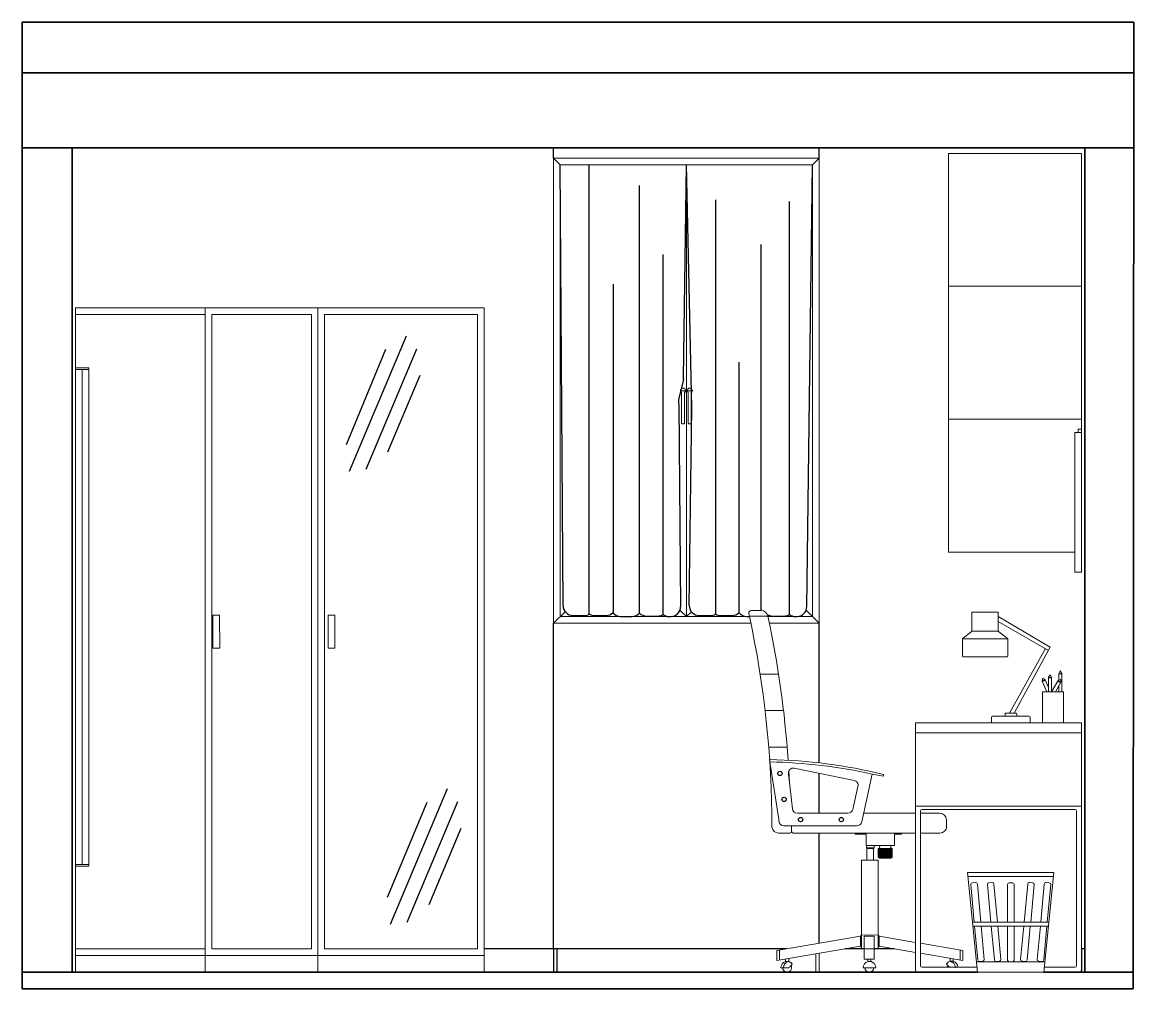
# Model space of a CAD drawing. Header units: millimetres. Extents: x 1104 to 5357, y 515 to 2439.
# Drawn here: x 4378.5 to 4713.2, y 994.5 to 1285.5 of the extents above; entities that cross this region are included whole.
import ezdxf

# ---------------------------------------------------------------- set-up
doc = ezdxf.new("R2010")
doc.units = ezdxf.units.MM
for name, color, linetype in [('A-FLOR', 11, 'Continuous'), ('A-MIRROR', 8, 'Continuous'), ('A-MIRROR-LIGHT', 13, 'Continuous'), ('BATTISCOPA', 10, 'Continuous')]:
    doc.layers.add(name, color=color, linetype=linetype)
for name, color, linetype, lineweight in [('A-FLOR-LEVL', 3, 'Continuous', 35), ('A-FURN', 2, 'Continuous', 18), ('A-WALL-FULL-EXTR', 3, 'Continuous', 35)]:
    doc.layers.add(name, color=color, linetype=linetype, lineweight=lineweight)

msp = doc.modelspace()

# ---------------------------------------------------------------- linework, layer by layer
at = {"layer": 'A-FLOR'}
msp.add_arc((4577.13, 1169.34), 3, 359.2357, 0.3716, dxfattribs=at)
at = {"layer": 'A-FLOR-LEVL'}
for p, q in [((4378.47, 999.53), (4666.13, 999.53)), ((4686.13, 999.53), (4712.97, 999.53)), ((4378.47, 994.53), (4712.97, 994.53))]:
    msp.add_line(p, q, dxfattribs=at)
at = {"layer": 'A-FURN'}
for p, q in [((4657.42, 1125.97), (4657.42, 1245.97)), ((4657.42, 1245.97), (4697.42, 1245.97)), ((4697.42, 1119.94, -35), (4697.42, 1245.97)), ((4538.47, 1244.53), (4618.47, 1244.53)), ((4540.47, 1242.53), (4538.47, 1244.53)), ((4538.47, 1244.53), (4538.47, 1104.53)), ((4540.47, 1106.53), (4540.47, 1242.53)), ((4540.47, 1242.53), (4616.47, 1242.53)), ((4578.47, 1106.53), (4578.47, 1242.53)), ((4616.47, 1242.53), (4618.47, 1244.53)), ((4616.47, 1106.53), (4616.47, 1242.53)), ((4618.47, 1244.53), (4618.47, 1104.53)), ((4697.42, 1205.97), (4657.42, 1205.97)), ((4517.53, 1199.53), (4394.53, 1199.53)), ((4394.53, 1199.53), (4394.53, 999.53)), ((4433.53, 1199.53), (4433.53, 999.53)), ((4467.53, 1199.53), (4467.53, 999.53)), ((4517.53, 999.53), (4517.53, 1199.53)), ((4433.53, 1197.53), (4394.53, 1197.53)), ((4465.53, 1197.53), (4435.53, 1197.53)), ((4435.53, 1197.53), (4435.53, 1006.53)), ((4465.53, 1197.53), (4465.53, 1006.53)), ((4515.53, 1197.53), (4469.53, 1197.53)), ((4469.53, 1197.53), (4469.53, 1006.53)), ((4515.53, 1006.53), (4515.53, 1197.53)), ((4394.53, 1181.41), (4398.53, 1181.41)), ((4394.53, 1180.93), (4398.53, 1180.93)), ((4396.53, 1180.93), (4396.53, 1031.95)), ((4398.53, 1181.41), (4398.53, 1180.93)), ((4398.53, 1180.93), (4398.53, 1031.95)), ((4576.85, 1174.53), (4578.08, 1174.53)), ((4577.02, 1173.89), (4576.85, 1174.53)), ((4577.02, 1164.77), (4577.02, 1173.89)), ((4577.9, 1173.89), (4578.08, 1174.53)), ((4577.9, 1173.89), (4577.9, 1164.77)), ((4578.87, 1174.53), (4580.09, 1174.53)), ((4579.03, 1173.89), (4578.87, 1174.53)), ((4579.03, 1164.77), (4579.03, 1173.89)), ((4579.92, 1173.89), (4580.09, 1174.53)), ((4579.92, 1173.89), (4579.92, 1164.77)), ((4657.42, 1165.97), (4697.42, 1165.97)), ((4577.46, 1164.53), (4577.45, 1164.53)), ((4579.48, 1164.53), (4579.47, 1164.53)), ((4695.42, 1119.94, -35), (4695.42, 1161.94, -35)), ((4695.42, 1161.94, -35), (4697.42, 1161.94, -35)), ((4696.42, 1161.94, -35), (4696.42, 1163, -35)), ((4696.42, 1163, -35), (4697.42, 1163, -35)), ((4695.42, 1125.97), (4657.42, 1125.97)), ((4697.42, 1119.94, -35), (4695.42, 1119.94, -35)), ((4541.97, 1108.03), (4538.47, 1104.53)), ((4576.47, 1108.53), (4578.47, 1106.53)), ((4578.47, 1106.53), (4579.97, 1108.03)), ((4600.99, 1108.36), (4597.95, 1108.36)), ((4614.52, 1108.47), (4618.47, 1104.53)), ((4664.45, 1102.31), (4664.45, 1107.87)), ((4664.45, 1107.87), (4672.31, 1107.87)), ((4672.31, 1107.87), (4672.31, 1102.31)), ((4435.88, 1097.03), (4435.88, 1107.03)), ((4435.88, 1107.03), (4437.88, 1107.03)), ((4437.88, 1107.03), (4437.93, 1097.03)), ((4470.59, 1097.03), (4470.59, 1107.03)), ((4470.59, 1107.03), (4472.59, 1107.03)), ((4472.59, 1107.03), (4472.64, 1097.03)), ((4538.47, 1104.53), (4597.88, 1104.53)), ((4540.47, 1106.53), (4597.45, 1106.53)), ((4597.42, 1106.7), (4597.27, 1107.53)), ((4602.97, 1106.7), (4597.42, 1106.7)), ((4602.97, 1106.7), (4602.95, 1106.78)), ((4603, 1106.53), (4616.47, 1106.53)), ((4603.43, 1104.53), (4618.47, 1104.53)), ((4688.02, 1097.36), (4672.31, 1106.53)), ((4687.48, 1096.37), (4672.31, 1105.09)), ((4664.34, 1102.08), (4661.68, 1099.91)), ((4672.35, 1102.17), (4664.42, 1102.17)), ((4672.37, 1102.14), (4672.31, 1102.31)), ((4675.19, 1099.92), (4672.43, 1102.08)), ((4661.6, 1099.83), (4675.27, 1099.83)), ((4661.6, 1094.69), (4661.6, 1099.72)), ((4672.31, 1099.83), (4664.45, 1099.83)), ((4675.27, 1099.71), (4675.27, 1094.69)), ((4435.88, 1097.03), (4437.93, 1097.03)), ((4470.59, 1097.03), (4472.64, 1097.03)), ((4675.7, 1077.53), (4686.55, 1096.91)), ((4677.18, 1077.53), (4688.02, 1097.36)), ((4674.97, 1094.39), (4661.9, 1094.39)), ((4606.2, 1089.25), (4600.65, 1089.25)), ((4685.59, 1087.16), (4685.74, 1088)), ((4685.71, 1087.8), (4685.91, 1087.89)), ((4685.74, 1088), (4686.47, 1087.53)), ((4687.47, 1088.28), (4687.95, 1089)), ((4687.47, 1088.28), (4687.6, 1088.13)), ((4687.47, 1083.93), (4687.47, 1088.28)), ((4687.6, 1088.13), (4687.71, 1088.26)), ((4687.71, 1088.26), (4687.84, 1088.07)), ((4687.84, 1088.83), (4688.06, 1088.83)), ((4687.84, 1088.07), (4687.95, 1088.27)), ((4687.95, 1089), (4688.43, 1088.28)), ((4687.95, 1088.27), (4688.07, 1088.05)), ((4688.07, 1088.05), (4688.14, 1088.24)), ((4688.14, 1088.24), (4688.3, 1088.12)), ((4688.3, 1088.12), (4688.43, 1088.28)), ((4688.31, 1088.28), (4688.31, 1088.28)), ((4688.43, 1088.28), (4688.43, 1083.88)), ((4690.57, 1089.47), (4691.05, 1090.19)), ((4690.57, 1089.47), (4690.7, 1089.32)), ((4690.57, 1087.36), (4690.57, 1089.47)), ((4690.7, 1089.32), (4690.8, 1089.45)), ((4690.8, 1089.45), (4690.93, 1089.26)), ((4690.93, 1090.02), (4691.16, 1090.02)), ((4690.93, 1089.26), (4691.05, 1089.46)), ((4691.05, 1090.19), (4691.53, 1089.47)), ((4691.05, 1089.46), (4691.17, 1089.24)), ((4691.17, 1089.24), (4691.24, 1089.43)), ((4691.24, 1089.43), (4691.39, 1089.31)), ((4691.39, 1089.31), (4691.53, 1089.47)), ((4691.4, 1089.47), (4691.4, 1089.47)), ((4691.53, 1089.47), (4691.53, 1083.93)), ((4685.59, 1087.16), (4685.76, 1087.07)), ((4686.96, 1083.93), (4685.59, 1087.16)), ((4685.76, 1087.07), (4685.81, 1087.22)), ((4685.81, 1087.22), (4686, 1087.1)), ((4686, 1087.1), (4686.03, 1087.33)), ((4686.03, 1087.33), (4686.23, 1087.17)), ((4686.23, 1087.17), (4686.22, 1087.38)), ((4686.22, 1087.38), (4686.41, 1087.33)), ((4686.35, 1087.48), (4686.35, 1087.48)), ((4686.41, 1087.33), (4686.47, 1087.53)), ((4686.47, 1087.53), (4687.47, 1085.17)), ((4690.41, 1087.29), (4688.43, 1083.88)), ((4689.57, 1083.93), (4691.24, 1086.8)), ((4691.19, 1087.66), (4690.41, 1087.29)), ((4690.45, 1087.08), (4690.41, 1087.29)), ((4690.64, 1087.11), (4690.45, 1087.08)), ((4690.52, 1087.22), (4690.52, 1087.22)), ((4690.57, 1083.93), (4690.57, 1085.66)), ((4690.61, 1086.9), (4690.64, 1087.11)), ((4690.82, 1087.03), (4690.61, 1086.9)), ((4690.82, 1086.8), (4690.82, 1087.03)), ((4691.03, 1086.9), (4690.82, 1086.8)), ((4691.2, 1087.46), (4691.01, 1087.58)), ((4691.05, 1086.74), (4691.03, 1086.9)), ((4691.24, 1086.8), (4691.05, 1086.74)), ((4691.24, 1086.8), (4691.19, 1087.66)), ((4685.69, 1074.53), (4685.69, 1083.93)), ((4685.69, 1083.93), (4692.01, 1083.93)), ((4692.01, 1083.93), (4692.01, 1074.53)), ((4607.7, 1078.25), (4602.15, 1078.25)), ((4647.42, 1074.53), (4697.42, 1074.53)), ((4647.42, 1000.03), (4647.42, 1074.53)), ((4670.31, 1076.23), (4670.31, 1074.53)), ((4682, 1074.53), (4670.31, 1074.53)), ((4681.7, 1076.53), (4670.61, 1076.53)), ((4674.4, 1077.23), (4674.4, 1076.53)), ((4674.4, 1076.53), (4677.91, 1076.53)), ((4677.61, 1077.53), (4674.7, 1077.53)), ((4677.91, 1076.53), (4677.91, 1077.23)), ((4682, 1074.53), (4682, 1076.23)), ((4697.42, 1074.53), (4697.42, 1000.03)), ((4647.42, 1071.53), (4697.42, 1071.53)), ((4608.79, 1067.25), (4603.24, 1067.25)), ((4606.34, 1044.87), (4603.52, 1063.5)), ((4610.39, 1048.67), (4609.16, 1059.27)), ((4609.28, 1060.08), (4609.46, 1056.67)), ((4610.95, 1060.92), (4628.98, 1057.23)), ((4631.25, 1044.74), (4634.42, 1059.12)), ((4637.76, 1058.5), (4634.42, 1059.12)), ((4628.54, 1048.51), (4630.12, 1055.43)), ((4697.42, 1049.53), (4647.42, 1049.53)), ((4648.92, 1048.01), (4648.92, 1001.53)), ((4649.42, 1048.51), (4695.42, 1048.51)), ((4695.92, 1001.53), (4695.92, 1048.01)), ((4627.08, 1047.35), (4611.88, 1047.35)), ((4647.42, 1047.38), (4631.83, 1047.38)), ((4654.78, 1047.38), (4648.92, 1047.38)), ((4656.78, 1043.38), (4656.78, 1045.38)), ((4609.63, 1041.39), (4606.22, 1041.39)), ((4607.82, 1043.56), (4629.78, 1043.56)), ((4629.78, 1043.56), (4607.82, 1043.56)), ((4610.13, 1043.56), (4610.13, 1041.89)), ((4647.42, 1041.38), (4610.63, 1041.39)), ((4629.3, 1041.39), (4629.3, 1041.01)), ((4629.3, 1041.01), (4632.58, 1041.01)), ((4641.14, 1041.01), (4643.27, 1041.01)), ((4643.27, 1041.01), (4643.27, 1041.38)), ((4654.78, 1041.38), (4648.92, 1041.38)), ((4632.58, 1039.27), (4632.58, 1039.94)), ((4632.65, 1036.92), (4632.81, 1036.75)), ((4632.8, 1033.23), (4632.81, 1036.75)), ((4632.81, 1036.75), (4634.8, 1036.75)), ((4634.8, 1036.75), (4634.96, 1036.92)), ((4634.8, 1033.23), (4634.8, 1036.75)), ((4640.46, 1036.7), (4636.22, 1036.7)), ((4394.53, 1031.95), (4398.53, 1031.95)), ((4398.53, 1031.41), (4394.53, 1031.41)), ((4398.53, 1031.95), (4398.53, 1031.41)), ((4631.21, 1006.63), (4631.21, 1033.23)), ((4636.21, 1033.23), (4631.21, 1033.23)), ((4636.21, 1033.23), (4636.21, 1006.63)), ((4640.46, 1034.09), (4636.22, 1034.09)), ((4636.22, 1034.09), (4636.64, 1033.86)), ((4640.46, 1034.09), (4640.03, 1033.86)), ((4689.13, 1029.53), (4663.13, 1029.53)), ((4663.13, 1029.53), (4666.13, 999.53)), ((4689.02, 1028.36), (4663.25, 1028.36)), ((4689.13, 1029.53), (4686.13, 999.53)), ((4665.15, 1014.53), (4664.1, 1025.86)), ((4664.56, 1026.41), (4665.53, 1026.49)), ((4666.07, 1026.04), (4667.13, 1014.53)), ((4670.15, 1014.53), (4669.1, 1025.86)), ((4669.56, 1026.41), (4670.53, 1026.49)), ((4671.07, 1026.04), (4672.13, 1014.53)), ((4675.15, 1014.53), (4675.15, 1025.91)), ((4675.65, 1026.41), (4676.62, 1026.41)), ((4677.12, 1025.91), (4677.12, 1014.53)), ((4680.14, 1014.53), (4681.22, 1026.04)), ((4681.76, 1026.5), (4682.73, 1026.4)), ((4683.19, 1025.86), (4682.12, 1014.53)), ((4685.14, 1014.53), (4686.22, 1026.04)), ((4686.76, 1026.5), (4687.73, 1026.4)), ((4688.19, 1025.86), (4687.12, 1014.53)), ((4687.63, 1014.53), (4664.63, 1014.53)), ((4687.52, 1013.36), (4664.75, 1013.36)), ((4666.19, 1003.19), (4665.25, 1013.36)), ((4667.23, 1013.36), (4668.15, 1003.37)), ((4671.19, 1003.19), (4670.25, 1013.36)), ((4672.23, 1013.36), (4673.15, 1003.37)), ((4675.15, 1003.14), (4675.15, 1013.36)), ((4677.12, 1013.36), (4677.12, 1003.14)), ((4679.09, 1003.38), (4680.03, 1013.36)), ((4682.01, 1013.36), (4681.05, 1003.19)), ((4684.09, 1003.38), (4685.03, 1013.36)), ((4687.01, 1013.36), (4686.05, 1003.19)), ((4631.21, 1010.71), (4630.89, 1010.32)), ((4630.89, 1010.32), (4630.89, 1007.32)), ((4636.21, 1010.7), (4631.21, 1010.71)), ((4632.03, 1003.48), (4632.03, 1010.38)), ((4632.03, 1010.38), (4635.04, 1010.38)), ((4635.04, 1003.48), (4635.04, 1010.38)), ((4636.21, 1010.7), (4636.54, 1010.31)), ((4636.54, 1010.31), (4636.54, 1007.31)), ((4433.53, 1006.53), (4394.53, 1006.53)), ((4517.53, 1004.53), (4394.53, 1004.53)), ((4465.53, 1006.53), (4435.53, 1006.53)), ((4515.53, 1006.53), (4469.53, 1006.53)), ((4606.51, 1003.18), (4606.51, 1006.18)), ((4606.51, 1003.18), (4606.51, 1006.18)), ((4617.47, 999.53), (4617.47, 1005.04)), ((4618.47, 999.53), (4618.47, 1005.21)), ((4630.89, 1007.32), (4631.21, 1007.06)), ((4632.01, 1006.63), (4631.21, 1006.63)), ((4632.03, 1006.5), (4635.04, 1006.5)), ((4636.21, 1006.63), (4635.04, 1006.63)), ((4636.54, 1007.31), (4636.21, 1007.05)), ((4660.92, 1003.18), (4660.92, 1006.18)), ((4660.92, 1003.18), (4660.92, 1006.18)), ((4607.48, 1000.84), (4606.88, 1000.84)), ((4607.48, 1000.84), (4609.27, 1000.84)), ((4608.3, 1002.69), (4608.3, 1003.48)), ((4609.29, 1003.65), (4609.29, 1002.69)), ((4632.23, 1000.84), (4631.64, 1000.84)), ((4635.04, 1003.48), (4632.03, 1003.48)), ((4634.87, 1000.84), (4632.23, 1000.84)), ((4633.05, 1002.69), (4633.05, 1003.48)), ((4634.04, 1003.48), (4634.04, 1002.69)), ((4635.46, 1000.84), (4634.87, 1000.84)), ((4649.42, 1001.03), (4665.98, 1001.03)), ((4657.83, 1002.77), (4657.83, 1003.7)), ((4658.82, 1003.53), (4658.82, 1002.77)), ((4659.64, 1000.92), (4659.45, 1000.92)), ((4665.82, 1002.64), (4686.45, 1002.64)), ((4666.73, 1002.74), (4667.7, 1002.83)), ((4671.73, 1002.74), (4672.7, 1002.83)), ((4675.65, 1002.64), (4676.62, 1002.64)), ((4679.54, 1002.83), (4680.51, 1002.74)), ((4684.54, 1002.83), (4685.51, 1002.74)), ((4686.28, 1001.03), (4695.42, 1001.03)), ((4517.53, 999.53), (4394.53, 999.53)), ((4618.47, 999.53), (4617.47, 999.53)), ((4647.92, 999.53), (4666.13, 999.53)), ((4666.13, 999.53), (4686.13, 999.53)), ((4686.13, 999.53), (4696.92, 999.53))]:
    msp.add_line(p, q, dxfattribs=at)
for points in [[(4641.14, 1041.38), (4632.58, 1041.39), (4632.58, 1037.64), (4641.14, 1037.64)], [(4634.96, 1037.64), (4634.96, 1036.92), (4632.65, 1036.92), (4632.65, 1037.64)]]:
    msp.add_lwpolyline(points, close=True, dxfattribs=at)
for points in [[(4636.72, 1037.64), (4636.59, 1037.49), (4636.72, 1037.36), (4636.59, 1037.23), (4636.72, 1037.11), (4636.59, 1037.01), (4636.72, 1036.89), (4636.59, 1036.8), (4636.72, 1036.7)], [(4639.96, 1037.64), (4640.08, 1037.49), (4639.96, 1037.36), (4640.08, 1037.23), (4639.96, 1037.11), (4640.08, 1037.01), (4639.96, 1036.89), (4640.08, 1036.8), (4639.96, 1036.7)], [(4636.22, 1036.7), (4636.22, 1034.09)], [(4640.46, 1034.09), (4640.46, 1036.7)], [(4636.64, 1033.86), (4640.03, 1033.86)], [(4630.89, 1007.32), (4605.72, 1003.04), (4605.72, 1006.04), (4630.89, 1010.32)], [(4647.42, 1008.47), (4636.52, 1010.32)], [(4648.92, 1005.21), (4661.71, 1003.04), (4661.71, 1006.04), (4648.92, 1008.22)], [(4636.54, 1007.31), (4647.42, 1005.46)]]:
    msp.add_lwpolyline(points, dxfattribs=at)
for centre, radius, start, end in [((4577.46, 1174.53), 0.775, 304.935, 235.065), ((4579.48, 1174.53), 0.775, 304.935, 235.065), ((4577.46, 1165.05), 0.527, 213.158, 327.7693), ((4579.47, 1165.05), 0.527, 213.158, 327.7693), ((4597.95, 1107.66), 0.7, 90, 190.2595), ((4600.99, 1106.36), 2, 12.3268, 90), ((4300.97, 1042.79), 303.26, 0.0744, 12.1663), ((4306.52, 1042.79), 303.26, 3.8795, 12.1663), ((4664.15, 1102.31), 0.3, 309.1511, 0), ((4672.61, 1102.31), 0.3, 180, 231.9518), ((4661.9, 1099.72), 0.3, 138.5512, 180), ((4674.97, 1099.71), 0.3, 0, 42.5701), ((4661.9, 1094.69), 0.3, 180, 270), ((4674.97, 1094.69), 0.3, 270, 0), ((4670.61, 1076.23), 0.3, 90, 180), ((4674.7, 1077.23), 0.3, 90, 180), ((4677.61, 1077.23), 0.3, 0, 90), ((4681.7, 1076.23), 0.3, 0, 90), ((4600.9, 909.84), 153.69, 76.1207, 89.022), ((4600.9, 909.14), 153.69, 77.3853, 88.9877), ((4610.65, 1059.45), 1.5, 78.4499, 186.648), ((4637.4, 1058.77), 0.447, 323.2422, 36.7578), ((4628.66, 1055.77), 1.5, 347.0856, 77.962), ((4611.88, 1048.85), 1.5, 186.648, 270), ((4627.08, 1048.85), 1.5, 270, 347.0856), ((4649.42, 1048.01), 0.5, 90, 180), ((4695.42, 1048.01), 0.5, 0, 90), ((4607.82, 1045.06), 1.5, 187.4687, 270), ((4629.78, 1045.06), 1.5, 270, 347.5643), ((4654.78, 1045.38), 2, 0, 90), ((4606.22, 1043.39), 2, 186.1203, 269.9859), ((4609.63, 1041.89), 0.5, 270, 0), ((4610.63, 1041.89), 0.5, 180, 269.9865), ((4654.78, 1043.38), 2, 269.9859, 0), ((4664.6, 1025.91), 0.5, 95.2515, 185.2515), ((4665.57, 1026), 0.5, 5.2515, 95.2515), ((4669.6, 1025.91), 0.5, 95.2515, 185.2515), ((4670.57, 1026), 0.5, 5.2515, 95.2515), ((4675.65, 1025.91), 0.5, 90, 180), ((4676.62, 1025.91), 0.5, 0, 90), ((4681.72, 1026), 0.5, 84.6258, 174.6258), ((4682.69, 1025.91), 0.5, 354.6258, 84.6258), ((4686.72, 1026), 0.5, 84.6258, 174.6258), ((4687.69, 1025.91), 0.5, 354.6258, 84.6258), ((4608.79, 1000.84), 1.91, 104.9882, 180), ((4608.79, 1000.84), 1.32, 180, 28.0642), ((4609.5, 1000.87), 1.83, 96.7519, 180.9034), ((4608.79, 1000.84), 1.91, 75.0118, 104.9882), ((4606.32, 1004.8), 4.93, 306.7009, 317.468), ((4608.79, 1000.84), 1.91, 35.449, 75.0118), ((4606.32, 1004.8), 4.93, 317.468, 324.7631), ((4633.55, 1000.84), 1.91, 104.9882, 180), ((4633.55, 1000.84), 1.32, 180, 0), ((4633.55, 1000.84), 1.91, 75.0118, 104.9882), ((4633.55, 1000.84), 1.91, 0, 75.0118), ((4649.42, 1001.53), 0.5, 180, 270), ((4658.32, 1000.92), 1.91, 104.9882, 144.551), ((4660.8, 1004.87), 4.93, 215.2369, 222.532), ((4658.32, 1000.92), 1.32, 151.9358, 175.3243), ((4660.8, 1004.87), 4.93, 222.532, 231.2583), ((4658.32, 1000.92), 1.91, 75.0118, 104.9882), ((4657.61, 1000.95), 1.83, 2.4614, 83.2481), ((4658.32, 1000.92), 1.91, 3.2228, 75.0118), ((4666.68, 1003.24), 0.5, 185.2515, 275.2515), ((4667.66, 1003.33), 0.5, 275.2515, 5.2515), ((4671.68, 1003.24), 0.5, 185.2515, 275.2515), ((4672.66, 1003.33), 0.5, 275.2515, 5.2515), ((4675.65, 1003.14), 0.5, 180, 270), ((4676.62, 1003.14), 0.5, 270, 0), ((4679.59, 1003.33), 0.5, 174.6258, 264.6258), ((4680.56, 1003.24), 0.5, 264.6258, 354.6258), ((4684.59, 1003.33), 0.5, 174.6258, 264.6258), ((4685.56, 1003.24), 0.5, 264.6258, 354.6258), ((4695.42, 1001.53), 0.5, 270, 0), ((4647.92, 1000.03), 0.5, 180, 270), ((4696.92, 1000.03), 0.5, 270, 0)]:
    msp.add_arc(centre, radius, start, end, dxfattribs=at)
at = {"layer": 'A-MIRROR'}
for p, q in [((4541.33, 1109.88), (4540.47, 1242.53)), ((4577.63, 1178.44), (4578.47, 1242.53)), ((4580.13, 1169.36), (4578.47, 1242.53)), ((4614.73, 1109.54), (4616.47, 1242.53)), ((4577.55, 1177.78), (4576.12, 1171.88)), ((4576.13, 1170.44), (4576.73, 1109.54)), ((4579.33, 1109.88), (4580.13, 1169.3)), ((4544.33, 1106.88), (4547.78, 1106.88)), ((4550.78, 1106.88), (4554.24, 1106.88)), ((4558.66, 1106.58), (4562.11, 1106.58)), ((4566.43, 1106.71), (4569.88, 1106.71)), ((4573.24, 1106.58), (4573.73, 1106.58)), ((4582.33, 1106.88), (4585.78, 1106.88)), ((4588.78, 1106.88), (4592.24, 1106.88)), ((4596.66, 1106.58), (4597.44, 1106.58)), ((4604.43, 1106.71), (4607.88, 1106.71)), ((4611.24, 1106.58), (4611.73, 1106.58)), ((4636.46, 1036.7), (4636.46, 1034.09)), ((4636.86, 1036.7), (4636.86, 1034.09)), ((4637.26, 1036.7), (4637.26, 1034.09)), ((4637.66, 1036.7), (4637.66, 1034.09)), ((4638.06, 1036.7), (4638.06, 1034.09)), ((4638.46, 1036.7), (4638.46, 1034.09)), ((4638.86, 1036.7), (4638.86, 1034.09)), ((4639.26, 1036.7), (4639.26, 1034.09)), ((4639.66, 1036.7), (4639.66, 1034.09)), ((4640.06, 1036.7), (4640.06, 1034.09))]:
    msp.add_line(p, q, dxfattribs=at)
for centre in [(4606.62, 1059.34), (4607.85, 1051.52), (4612.84, 1045.44), (4625.11, 1045.44)]:
    msp.add_circle(centre, 0.652, dxfattribs=at)
for centre, start, end in [((4574.64, 1178.48), 346.3967, 359.2509), ((4579.04, 1171.17), 166.3967, 194.0579), ((4544.33, 1109.88), 180, 270), ((4573.73, 1109.58), 270, 359.2509), ((4582.33, 1109.88), 180, 270), ((4611.73, 1109.58), 270, 359.2509), ((4547.78, 1109.88), 270, 300), ((4550.78, 1109.88), 240, 270), ((4554.24, 1109.88), 270, 313.7261), ((4558.66, 1109.58), 218.5383, 270), ((4562.11, 1109.58), 270, 317.9087), ((4566.43, 1109.71), 225.6094, 270), ((4569.88, 1109.71), 270, 301.8368), ((4573.24, 1109.58), 233.6374, 270), ((4585.78, 1109.88), 270, 300), ((4588.78, 1109.88), 240, 270), ((4592.24, 1109.88), 270, 313.7261), ((4596.66, 1109.58), 218.5383, 270), ((4604.43, 1109.71), 237.3942, 270), ((4607.88, 1109.71), 270, 301.8368), ((4611.24, 1109.58), 233.6374, 270)]:
    msp.add_arc(centre, 3, start, end, dxfattribs=at)
at = {"layer": 'A-MIRROR-LIGHT', "linetype": 'Continuous'}
for p, q in [((4549.14, 1107.2), (4549.14, 1242.53)), ((4564.33, 1107.57), (4564.33, 1236.36)), ((4587.28, 1107.28), (4587.28, 1232)), ((4609.47, 1107.16), (4609.47, 1231.53)), ((4600.99, 1108.36), (4600.99, 1218.57)), ((4571.47, 1107.16), (4571.47, 1215.56)), ((4556.5, 1107.71), (4556.5, 1206.57)), ((4594.31, 1107.71), (4594.31, 1183.1))]:
    msp.add_line(p, q, dxfattribs=at)
at = {"layer": 'A-MIRROR-LIGHT'}
for p, q in [((4494.06, 1191.01), (4476.92, 1150.18)), ((4487.87, 1186.95), (4475.97, 1158.28)), ((4497.18, 1187.07), (4481.93, 1150.78)), ((4498.15, 1179.11), (4488.48, 1156.09)), ((4506.45, 1054.71), (4489.31, 1013.87)), ((4500.26, 1050.64), (4488.36, 1021.97)), ((4509.57, 1050.76), (4494.32, 1014.47)), ((4510.54, 1042.8), (4500.87, 1019.78))]:
    msp.add_line(p, q, dxfattribs=at)
at = {"layer": 'A-WALL-FULL-EXTR'}
for p, q in [((4378.47, 994.53), (4378.47, 1285.45)), ((4378.47, 1285.45), (4713.16, 1285.45)), ((4712.97, 994.53), (4713.16, 1285.45)), ((4378.47, 1270.24), (4713.16, 1270.24)), ((4378.47, 1247.61), (4712.97, 1247.61)), ((4393.47, 999.53), (4393.47, 1247.61)), ((4698.47, 999.53), (4698.47, 1247.61))]:
    msp.add_line(p, q, dxfattribs=at)
at = {"layer": 'BATTISCOPA'}
for p, q in [((4538.47, 1244.53), (4538.47, 1247.61)), ((4618.47, 1244.53), (4618.47, 1247.61)), ((4538.47, 1006.53), (4538.47, 1104.53)), ((4618.47, 1062.51), (4618.47, 1104.53)), ((4618.47, 1047.35), (4618.47, 1059.38)), ((4618.47, 1008.21), (4618.47, 1041.39)), ((4608.56, 1006.53), (4517.53, 1006.53)), ((4538.47, 1006.53), (4538.47, 999.53)), ((4539.47, 1006.53), (4539.47, 999.53)), ((4632.03, 1006.53), (4626.2, 1006.53)), ((4641.15, 1006.53), (4635.04, 1006.53)), ((4698.47, 1006.53), (4697.42, 1006.53)), ((4697.47, 1006.53), (4697.47, 999.53))]:
    msp.add_line(p, q, dxfattribs=at)

doc.saveas('drawing.dxf')
